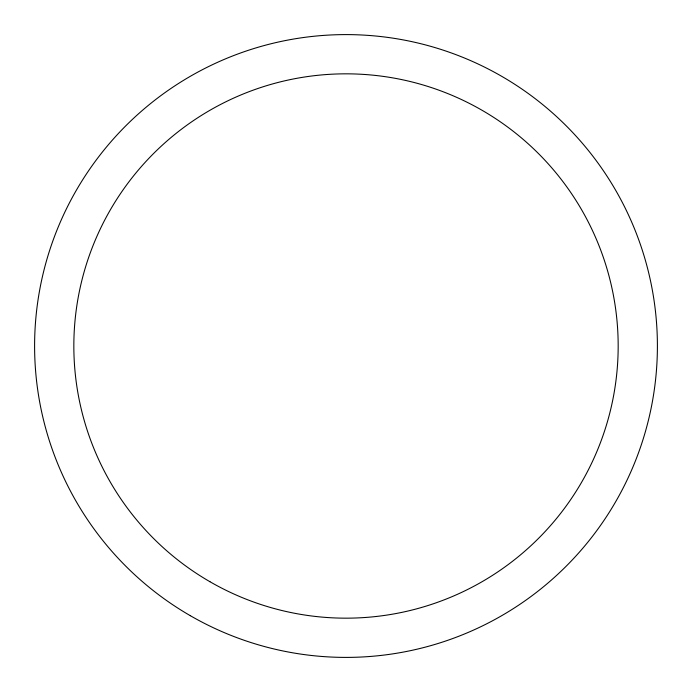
<?xml version="1.0" encoding="UTF-8"?>
<svg xmlns="http://www.w3.org/2000/svg" width="692" height="692" viewBox="0 0 692 692"><rect width="100%" height="100%" fill="white"/><g stroke="black" fill="none" stroke-linecap="round" stroke-linejoin="round"><path stroke-width="1.04" d="M190.3 615.681A311.4 311.4 0 0 0 657.4 346A311.4 311.4 0 0 0 190.3 76.319A311.4 311.4 0 0 0 190.3 615.681M209.918 581.704A272.172 272.172 0 0 0 618.172 346A272.172 272.172 0 0 0 209.918 110.296A272.172 272.172 0 0 0 209.918 581.704"/></g></svg>
